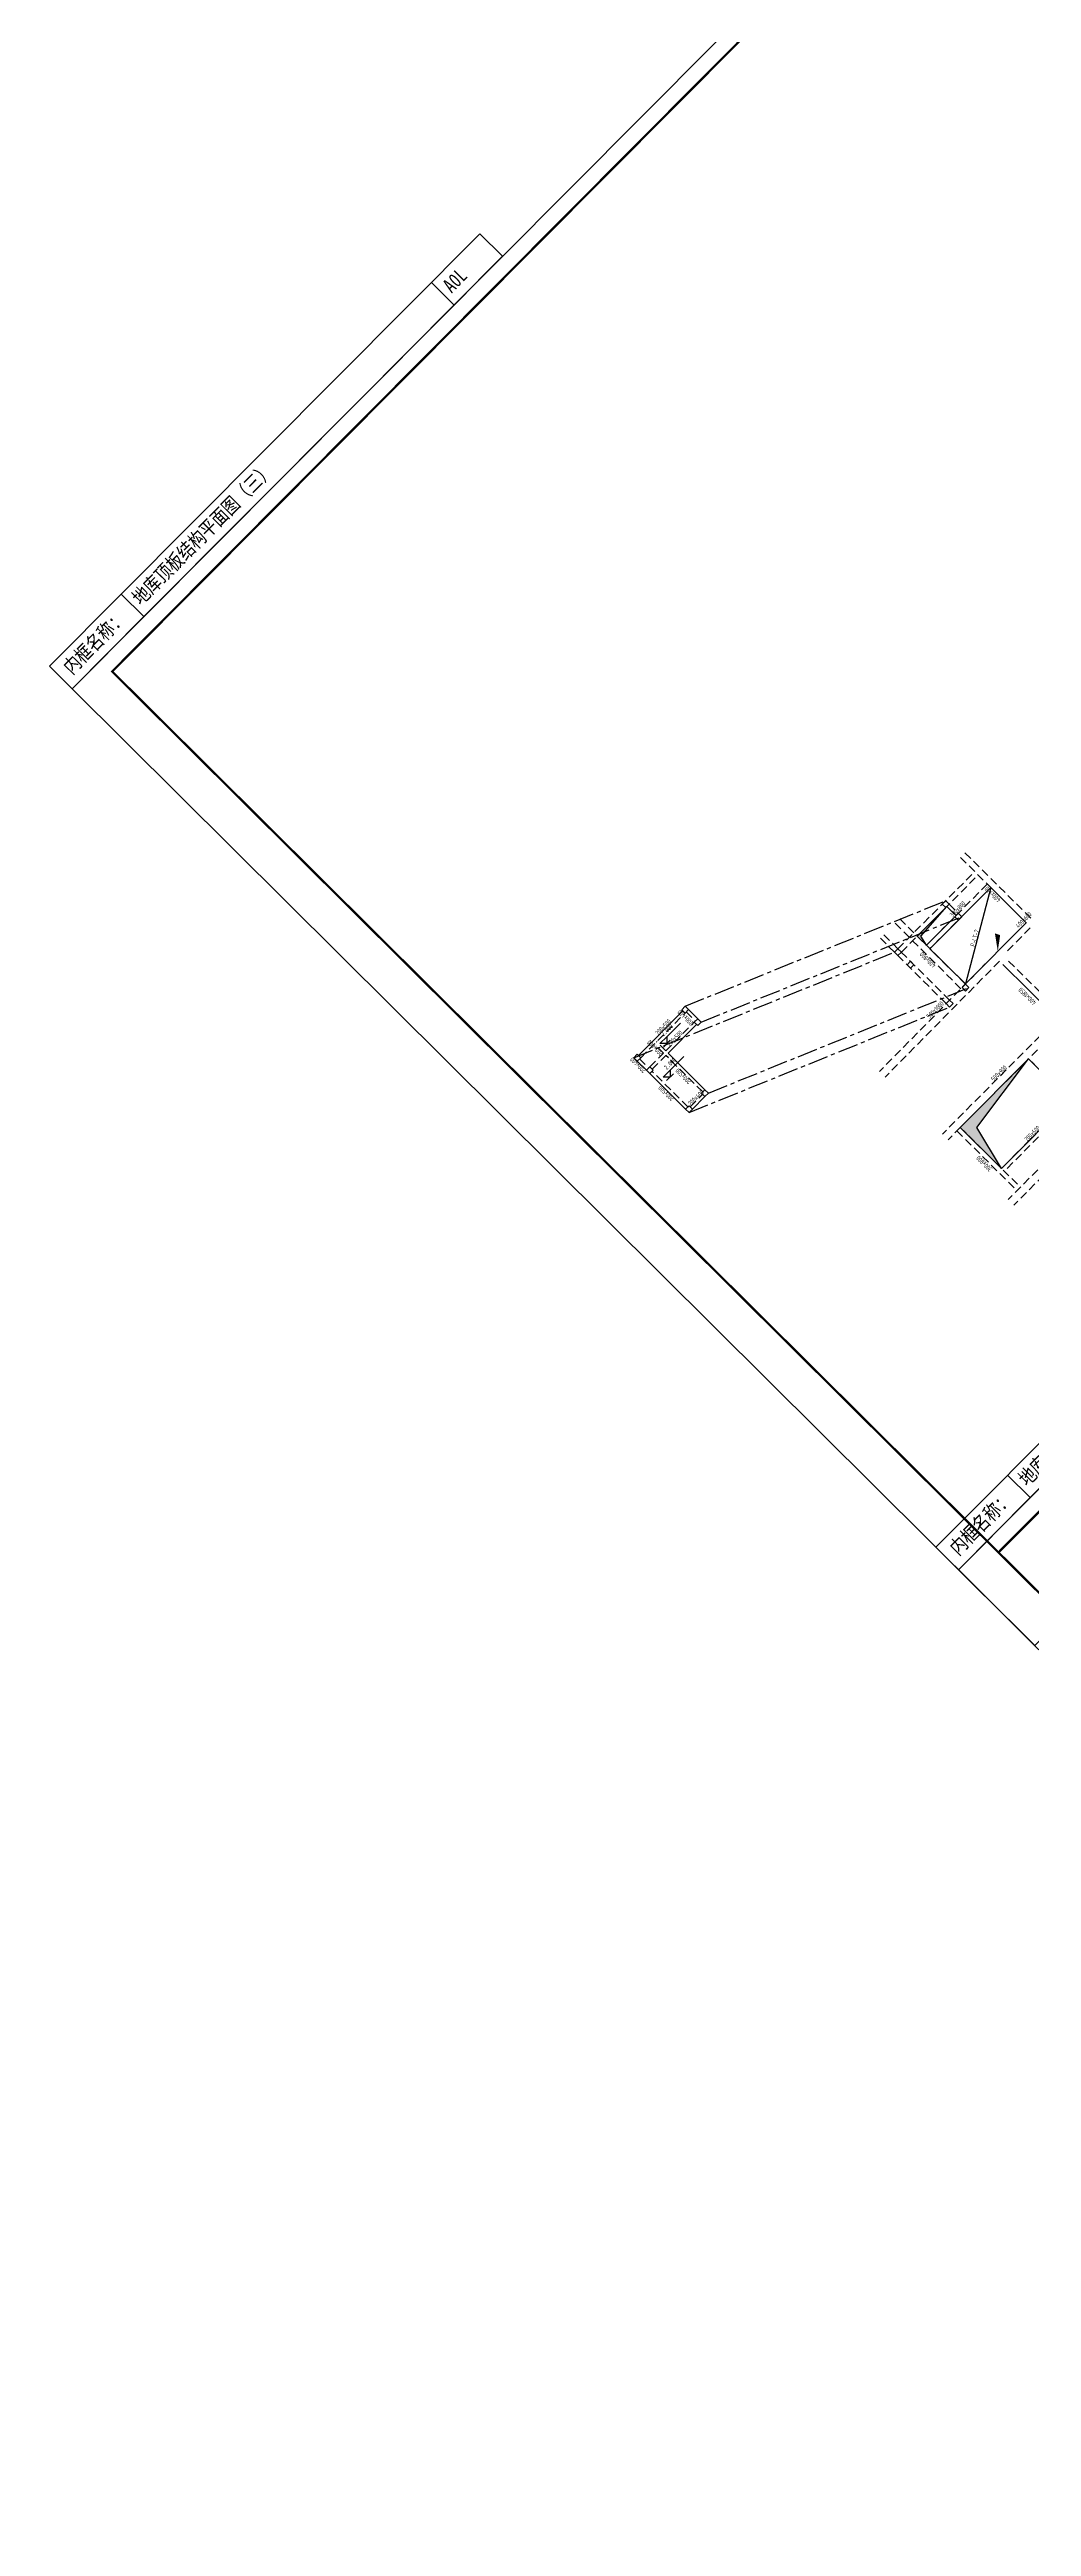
# Model space of a CAD drawing. Extents: x -10019161317 to 520012312, y -3104337261 to 7448155121.
# Drawn here: x 518727505 to 518788325, y 3499766253 to 3499919778 of the extents above; entities that cross this region are included whole.
import ezdxf
from ezdxf.enums import TextEntityAlignment as Align

# ---------------------------------------------------------------- set-up
doc = ezdxf.new("R2010")
doc.units = 0
doc.header["$LTSCALE"] = 1000
doc.header["$MEASUREMENT"] = 0
doc.linetypes.add('CENTER', pattern=[2, 1.25, -0.25, 0.25, -0.25])
doc.linetypes.add('DASHED', pattern=[0.75, 0.5, -0.25])
doc.layers.get('0').update_dxf_attribs({"linetype": 'CONTINUOUS'})
for name, color, linetype in [('__覆盖_S-plan-20-模板施工说明_TEN259BT_设计区$0$S_PLAN_TEXT', 7, 'CONTINUOUS'), ('__附着_A09-地下室平面_TEN25IWV_设计区$0$AD-LEVL-HIGH', 61, 'CONTINUOUS'), ('S_AXIS', 8, 'CENTER'), ('S_BEAM', 4, 'DASHED'), ('S_BEAM_SECD_TEXT_VERT', 211, 'CONTINUOUS'), ('S_COLU', 2, 'CONTINUOUS'), ('S_HOLE', 201, 'CONTINUOUS'), ('S_HOLE_HACH', 253, 'CONTINUOUS')]:
    doc.layers.add(name, color=color, linetype=linetype)
doc.layers.add('内框', color=8, linetype='CONTINUOUS', plot=False)
doc.styles.add('__附着_A09-地下室平面_TEN25IWV_设计区$0$TH-STYLE1', font='Stfangso_0.ttf', dxfattribs={"width": 0.7})
doc.styles.add('样式 1', font='Tssdeng.shx', dxfattribs={"width": 0.7, "bigfont": 'Tssdchn.shx'})
doc.styles.add('黑体', font='simhei.ttf')

# ---------------------------------------------------------------- blocks, each defined once
blk = doc.blocks.new('THAPE_A0L_inner')
at = {"layer": '内框'}
for p, q in [((0, 860.8), (0, 841)), ((0, 860.8), (378, 860.8)), ((63, 841), (63, 860.8)), ((63, 860.8), (63, 841)), ((335.4, 841), (335.4, 860.8)), ((335.4, 860.8), (335.4, 841)), ((378, 841), (378, 860.8)), ((0, 841), (63, 841)), ((36, 841), (0, 841)), ((108, 841), (36, 841)), ((63, 841), (335.4, 841)), ((252, 841), (108, 841)), ((378, 841), (252, 841)), ((335.4, 841), (378, 841)), ((1179, 774), (1179, 802))]:
    blk.add_line(p, q, dxfattribs=at)
blk.add_lwpolyline([(0, 0), (1189, 0), (1189, 841), (0, 841)], close=True, dxfattribs=at)
at = {"layer": '内框', "const_width": 1.4}
blk.add_lwpolyline([(25, 831), (25, 10), (1179, 10), (1179, 831)], close=True, dxfattribs=at)
at = {"layer": '内框', "const_width": 0.5}
blk.add_lwpolyline([(1099, 831), (1099, 10)], dxfattribs=at)
at = {"layer": '内框', "style": '黑体', "width": 0.8}
for s, p in [('内框名称：', (5.7, 847)), ('A0L', (339.3, 847))]:
    blk.add_text(s, height=9, dxfattribs=at).set_placement(p)
blk.add_attdef('内框名称', (66.2, 847), '', height=9, dxfattribs=at)
blk = doc.blocks.new('*U130')
for p, q in [((-200, 200), (200, 200)), ((0, 0), (-200, 200)), ((-200, 0), (200, 0)), ((200, 200), (0, 0)), ((200, 200), (1000, 200))]:
    blk.add_line(p, q)
at = {"style": '__附着_A09-地下室平面_TEN25IWV_设计区$0$TH-STYLE1', "width": 0.7}
blk.add_attdef('标高', (280, 334), '', height=250, dxfattribs=at)

msp = doc.modelspace()

# ---------------------------------------------------------------- hatches: boundary and pattern name
at = {"layer": 'S_HOLE_HACH'}
for points in [[(518781820.9242, 3499864257.6528), (518781479.8765, 3499864822.5356), (518783087.0236, 3499866665.5079), (518781253.5495, 3499864821.9127)], [(518786472.4942, 3499850428.798), (518784938.1611, 3499852970.1381), (518788150.9086, 3499857221.6564), (518783919.9434, 3499852967.3355)]]:
    msp.add_hatch(color=256, dxfattribs=at).paths.add_polyline_path(points)

# ---------------------------------------------------------------- linework, layer by layer
at = {"layer": '__覆盖_S-plan-20-模板施工说明_TEN259BT_设计区$0$S_PLAN_TEXT'}
msp.add_solid([(518786386.9505, 3499864886.5417), (518786064.7904, 3499864994.0189), (518786241.2315, 3499863880.9742)], dxfattribs=at)
at = {"layer": 'S_AXIS'}
for p, q in [((518766872.4923, 3499860479.9232), (518783015.3264, 3499867018.8485)), ((518767865.1568, 3499859492.694), (518784007.9909, 3499866031.6194)), ((518763699.5598, 3499857288.9205), (518779842.3939, 3499863827.8458)), ((518768315.3931, 3499855096.4543), (518784458.2272, 3499861635.3797)), ((518767116.3651, 3499853890.8239), (518783259.1992, 3499860429.7492))]:
    msp.add_line(p, q, dxfattribs=at)
at = {"layer": 'S_BEAM'}
for p, q in [((518788004.1553, 3499865653.6391), (518783820.7846, 3499869814.0965)), ((518788286.2202, 3499865937.2575), (518784102.8496, 3499870097.7148)), ((518780053.6442, 3499864040.8564), (518784813.445, 3499868826.8713)), ((518780266.6563, 3499863829.0105), (518785026.1597, 3499868615.3235)), ((518785593.3979, 3499868051.1892), (518781820.7796, 3499864257.7935)), ((518785806.1133, 3499867839.6421), (518782033.4949, 3499864046.2464)), ((518783087.0236, 3499866665.5079), (518783654.2615, 3499866101.376)), ((518783228.0552, 3499866807.3179), (518783795.293, 3499866243.186)), ((518783046.4856, 3499860641.2981), (518778849.4312, 3499864815.3716)), ((518783258.0345, 3499860854.0117), (518779060.98, 3499865028.0852)), ((518783959.6457, 3499861566.5064), (518779766.1017, 3499865737.0828)), ((518784240.3066, 3499861851.5211), (518780048.1667, 3499866020.7012)), ((518786842.1915, 3499863918.0302), (518788287.7736, 3499865371.5741)), ((518785994.4346, 3499863632.8595), (518778907.7509, 3499856436.2455)), ((518786348.9576, 3499863280.2783), (518779262.2739, 3499856083.6644)), ((518789928.0941, 3499860284.8902), (518786843.74, 3499863352.3517)), ((518764123.8223, 3499857290.0852), (518766873.6503, 3499860055.6583)), ((518766944.1895, 3499860126.5825), (518767511.4274, 3499859562.4506)), ((518765678.0844, 3499857718.7332), (518767441.0332, 3499859491.3882)), ((518789929.6422, 3499859719.2015), (518782807.5084, 3499852557.8434)), ((518790284.1651, 3499859366.6203), (518783162.0314, 3499852205.2622)), ((518764052.9786, 3499857219.4535), (518764620.2164, 3499856655.3216)), ((518764690.8979, 3499856726.1115), (518765537.0825, 3499857576.955)), ((518764832.7069, 3499856585.079), (518765678.907, 3499857435.9379)), ((518765537.0825, 3499857576.955), (518764969.8578, 3499858140.9504)), ((518765678.1209, 3499857718.7583), (518765110.8748, 3499858282.7749)), ((518767961.6624, 3499855166.1787), (518765678.907, 3499857435.9379)), ((518788151.0275, 3499857221.776), (518791873.5392, 3499853519.6533)), ((518767044.6841, 3499854244.1818), (518764832.9564, 3499856443.7992)), ((518794006.6562, 3499855664.5182), (518786884.5225, 3499848503.1601)), ((518767186.105, 3499854244.5701), (518767962.0357, 3499855024.7728)), ((518790703.4817, 3499854683.0452), (518786472.4868, 3499850428.7905)), ((518790880.7423, 3499854506.7537), (518786649.7474, 3499850252.4991)), ((518794361.1792, 3499855311.937), (518787239.0454, 3499848150.5789)), ((518783708.4046, 3499852754.6316), (518787430.9163, 3499849052.5089)), ((518783919.9533, 3499852967.3454), (518787642.465, 3499849265.2227))]:
    msp.add_line(p, q, dxfattribs=at)
at = {"layer": 'S_BEAM', "linetype": 'ByBlock'}
for p, q in [((518786558.5731, 3499864200.095), (518788016.5229, 3499865666.0748)), ((518789646.0292, 3499860001.2718), (518786561.6751, 3499863068.7334)), ((518763981.7147, 3499857431.4148), (518766731.8403, 3499860196.6899)), ((518767085.1998, 3499860268.3691), (518767652.4376, 3499859704.2372)), ((518765819.9396, 3499857577.747), (518767582.8422, 3499859350.3556)), ((518763911.9683, 3499857077.6668), (518764479.2061, 3499856513.5349)), ((518768102.6795, 3499855308.0032), (518765819.9396, 3499857577.747)), ((518766903.6515, 3499854102.3727), (518764691.9238, 3499856301.9901)), ((518767327.914, 3499854103.5375), (518768103.8447, 3499854883.7402))]:
    msp.add_line(p, q, dxfattribs=at)
at = {"layer": 'S_COLU'}
for points in [[(518782803.7719, 3499866806.1293), (518783015.3208, 3499867018.8429), (518783228.0344, 3499866807.294), (518783016.4855, 3499866594.5804)], [(518783583.7285, 3499866030.4546), (518783795.2773, 3499866243.1682), (518784007.9909, 3499866031.6194), (518783796.4421, 3499865818.9058)], [(518779842.3939, 3499863827.8458), (518780053.9428, 3499864040.5594), (518780266.6564, 3499863829.0106), (518780055.1075, 3499863616.297)], [(518780622.0443, 3499863052.4644), (518780833.5932, 3499863265.178), (518781046.3068, 3499863053.6291), (518780834.7579, 3499862840.9155)], [(518784033.6723, 3499861633.9199), (518784245.2211, 3499861846.6335), (518784457.9347, 3499861635.0846), (518784246.3859, 3499861422.371)], [(518766660.9378, 3499860267.2039), (518766872.4867, 3499860479.9175), (518767085.2003, 3499860268.3686), (518766873.6514, 3499860055.655)], [(518783046.4856, 3499860641.2981), (518783258.0345, 3499860854.0117), (518783470.7481, 3499860642.4628), (518783259.1992, 3499860429.7492)], [(518767440.8944, 3499859491.5293), (518767652.4432, 3499859704.2428), (518767865.1568, 3499859492.694), (518767653.608, 3499859279.9804)], [(518763699.5598, 3499857288.9205), (518763911.1087, 3499857501.6341), (518764123.8223, 3499857290.0852), (518763912.2734, 3499857077.3716)], [(518764479.2102, 3499856513.539), (518764690.7591, 3499856726.2526), (518764903.4727, 3499856514.7037), (518764691.9238, 3499856301.9901)], [(518766903.6515, 3499854102.3727), (518767115.2004, 3499854315.0863), (518767327.914, 3499854103.5375), (518767116.3651, 3499853890.8239)], [(518767891.1306, 3499855095.2896), (518768102.6795, 3499855308.0032), (518768315.3931, 3499855096.4543), (518768103.8442, 3499854883.7407)]]:
    msp.add_lwpolyline(points, close=True, dxfattribs=at)
at = {"layer": 'S_HOLE'}
msp.add_line((518785806.1133, 3499867839.6421), (518784231.5319, 3499861860.2477), dxfattribs=at)
for points in [[(518785806.1132, 3499867839.6421), (518788004.1506, 3499865653.6437), (518784231.5319, 3499861860.2477), (518782033.4945, 3499864046.2461)], [(518783087.0236, 3499866665.5079), (518783654.3983, 3499866101.248), (518781820.9242, 3499864257.6528), (518781253.5495, 3499864821.9127)], [(518781820.9242, 3499864257.6528), (518781479.8765, 3499864822.5356), (518783087.0236, 3499866665.5079), (518781253.5495, 3499864821.9127)], [(518788150.9086, 3499857221.6564), (518790703.4593, 3499854683.1188), (518786472.4942, 3499850428.798), (518783919.9434, 3499852967.3355)], [(518786472.4942, 3499850428.798), (518784938.1611, 3499852970.1381), (518788150.9086, 3499857221.6564), (518783919.9434, 3499852967.3355)]]:
    msp.add_lwpolyline(points, close=True, dxfattribs=at)

# ---------------------------------------------------------------- block references
at = {"layer": '__附着_A09-地下室平面_TEN25IWV_设计区$0$AD-LEVL-HIGH'}
ref = msp.add_blockref('*U130', (518765735.8199, 3499858164.0827), dxfattribs=dict(at, xscale=1.500000000000002, yscale=1.500000000000002, zscale=1.500000000000002, rotation=45.1573605501998))
ref.add_attrib('标高', '2.000', (518765537.7085, 3499858603.0312), dxfattribs={"layer": '0', "height": 300, "rotation": 45.157370245, "style": '__附着_A09-地下室平面_TEN25IWV_设计区$0$TH-STYLE1', "width": 0.7})
ref = msp.add_blockref('*U130', (518765938.5773, 3499856083.0234), dxfattribs=dict(at, xscale=1.500000000000002, yscale=1.500000000000002, zscale=1.500000000000002, rotation=45.1573605501998))
ref.add_attrib('标高', '2.000', (518765740.4659, 3499856521.9719), dxfattribs={"layer": '0', "height": 300, "rotation": 45.157370245, "style": '__附着_A09-地下室平面_TEN25IWV_设计区$0$TH-STYLE1', "width": 0.7})
at = {"layer": '内框', "xscale": 100, "yscale": 100, "zscale": 100, "rotation": 45.15729833413873}
for p, values in [((518788539.5966, 3499820855.7213), {'内框名称': '地库顶板结构平面图（三）'}), ((518843443.3116, 3499766252.6441), {'内框名称': '地库顶板结构平面图（一）'})]:
    msp.add_blockref('THAPE_A0L_inner', p, dxfattribs=at).add_auto_attribs(values)

# ---------------------------------------------------------------- texts
at = {"layer": 'S_BEAM_SECD_TEXT_VERT', "linetype": 'Continuous', "style": '样式 1', "width": 0.7}
for s, rotation, p in [('400x900', 135.157339287, (518786023.4338, 3499867514.4731)), ('300x800', 45.157339306, (518783860.9629, 3499866390.9841)), ('400x600', 45.157339306, (518787950.3191, 3499865725.2193)), ('400x800', 135.157339287, (518782006.1531, 3499863460.9774)), ('200x400', 135.157331608, (518766999.6803, 3499859883.8341)), ('500x1000', 45.157339306, (518782468.6779, 3499860147.933)), ('400x1850', 135.157339287, (518788172.1536, 3499861203.0464)), ('200x500', 45.157339306, (518765623.9869, 3499859082.7336)), ('200x500', 45.157339306, (518766334.949, 3499858379.216)), ('200x400', 135.157331608, (518764054.6658, 3499856935.7583)), ('200x400', 135.157331608, (518765119.1114, 3499857992.9115)), ('200x500', 135.157331608, (518765812.3256, 3499855187.7226)), ('200x500', 135.157331608, (518766870.0784, 3499856251.532)), ('500x900', 45.157339306, (518786418.153, 3499856220.1046)), ('200x400', 45.157339306, (518767647.2545, 3499854708.2592)), ('200x600', 45.157339306, (518788480.9175, 3499852486.4342)), ('300x800', 135.157331608, (518785510.0608, 3499850828.5697))]:
    msp.add_text(s, height=300, rotation=rotation, dxfattribs=at).set_placement(p, align=Align.CENTER)
at = {"layer": 'S_HOLE', "style": '样式 1', "width": 0.7}
msp.add_text('P-LT-2', height=300, rotation=74.519402414, dxfattribs=at).set_placement((518784961.0161, 3499864662.865), align=Align.CENTER)

doc.saveas('drawing.dxf')
